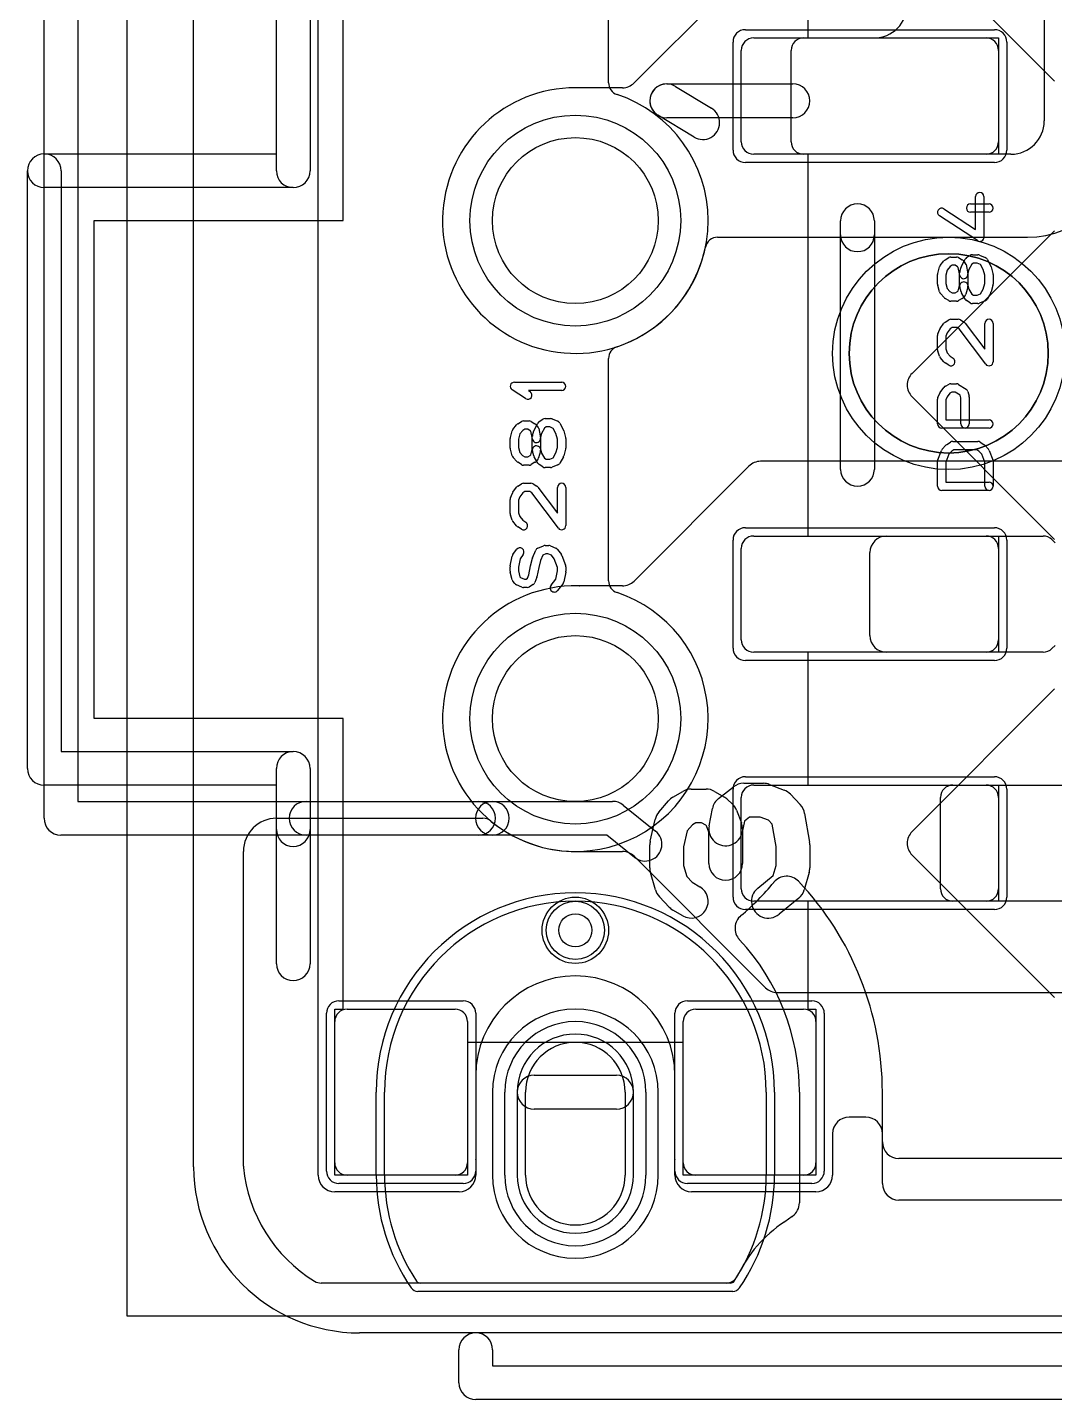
# Model space of a CAD drawing. Extents: x -1 to 20.9, y -0.5 to 20.
# Drawn here: x -1 to 5.19, y -0.4 to 7.86 of the extents above; entities that cross this region are included whole.
import ezdxf

# ---------------------------------------------------------------- set-up
doc = ezdxf.new("R2010")
doc.units = 0
for name, color, linetype in [('Hole', 1, 'CONTINUOUS'), ('L1', 3, 'CONTINUOUS'), ('L4', 3, 'CONTINUOUS'), ('MetalMask-A', 176, 'CONTINUOUS'), ('MetalMask-B', 176, 'CONTINUOUS'), ('Outline', 7, 'CONTINUOUS'), ('PartsArea-A', 111, 'CONTINUOUS'), ('PartsArea-B', 111, 'CONTINUOUS'), ('PartsSilk-A', 221, 'CONTINUOUS'), ('PartsSilk-B', 221, 'CONTINUOUS'), ('Resist-A', 2, 'CONTINUOUS'), ('Resist-B', 2, 'CONTINUOUS'), ('Silk-A', 140, 'CONTINUOUS'), ('Silk-B', 140, 'CONTINUOUS')]:
    doc.layers.add(name, color=color, linetype=linetype)

msp = doc.modelspace()

# ---------------------------------------------------------------- linework, layer by layer
at = {"layer": 'Hole'}
for p, q in [((2, 0.95), (2, 1.45)), ((2.6, 1.45), (2.6, 0.95))]:
    msp.add_line(p, q, dxfattribs=at)
for centre, radius in [((2.3, 6.7), 0.5), ((2.3, 3.7), 0.5), ((2.3, 2.425), 0.1)]:
    msp.add_circle(centre, radius, dxfattribs=at)
for centre, start, end in [((2.3, 1.45), 0, 180), ((2.3, 0.95), 180, 0)]:
    msp.add_arc(centre, 0.3, start, end, dxfattribs=at)
at = {"layer": 'L1'}
for p, q in [((0.75, 0.95), (0.75, 9.45)), ((5.125, 9.38358), (5.125, 7.3)), ((3.44571, 8.32071), (2.65433, 7.52933)), ((3.375, 7.8), (4.775, 7.8)), ((3.67497, 7.8), (4.1, 7.8)), ((3.3, 7.175), (3.3, 7.725)), ((3.6, 7.17497), (3.6, 7.72503)), ((4.85, 7.725), (4.85, 7.175)), ((2.58362, 7.50004), (2.29999, 7.50004)), ((4.775, 7.1), (3.375, 7.1)), ((4.925, 7.1), (3.67497, 7.1)), ((3.15734, 6.6), (5.025, 6.6)), ((3.34571, 5.22071), (2.65392, 4.52892)), ((7.26895, 5.25), (3.41642, 5.25)), ((3.375, 4.8), (4.775, 4.8)), ((4.175, 4.8), (5.11895, 4.8)), ((3.3, 4.175), (3.3, 4.725)), ((4.85, 4.725), (4.85, 4.175)), ((5.17196, 4.77804), (5.19142, 4.75858)), ((4.075, 4.2), (4.075, 4.7)), ((2.58321, 4.49963), (2.32678, 4.49963)), ((5.19142, 4.14142), (5.17196, 4.12196)), ((4.775, 4.1), (3.375, 4.1)), ((5.11895, 4.1), (4.175, 4.1)), ((3.3, 2.675), (3.3, 3.225)), ((3.375, 3.3), (4.775, 3.3)), ((4.5, 2.675), (4.5, 3.225)), ((4.575, 3.3), (5.7, 3.3)), ((4.85, 3.225), (4.85, 2.675)), ((2.3, 2.89996), (2.58362, 2.89996)), ((2.65433, 2.87067), (3.44571, 2.07929)), ((4.775, 2.6), (3.375, 2.6)), ((5.7, 2.6), (4.575, 2.6)), ((3.51642, 2.05), (5.775, 2.05)), ((0.925, 1.95), (1.575, 1.95)), ((3.025, 1.95), (3.675, 1.95)), ((0.85, 1.025), (0.85, 1.875)), ((1.65, 1.875), (1.65, 1.025)), ((2.95, 1.025), (2.95, 1.875)), ((3.75, 1.875), (3.75, 1.025)), ((1.69996, 1.55), (1.69996, 1.05)), ((2.90004, 1.05), (2.90004, 1.55)), ((4.05, 1.3), (3.95, 1.3)), ((3.85, 1.2), (3.85, 0.95)), ((4.15, 0.9), (4.15, 1.2)), ((1.7, 1.04307), (1.7, 0.95)), ((2.9, 0.95), (2.9, 1.04307)), ((1.575, 0.95), (0.925, 0.95)), ((3.675, 0.95), (3.025, 0.95)), ((1.6, 0.85), (0.85, 0.85)), ((3.75, 0.85), (3, 0.85)), ((16.75, 0.8), (4.25, 0.8))]:
    msp.add_line(p, q, dxfattribs=at)
for centre, radius in [((4.55, 5.9), 0.6), ((2.3, 2.425), 0.2)]:
    msp.add_circle(centre, radius, dxfattribs=at)
for centre, radius, start, end in [((4.1, 8), 0.2, -90, 0), ((3.375, 7.725), 0.075, 90, 180), ((3.67497, 7.72503), 0.07497, 90, 180), ((4.775, 7.725), 0.075, 0, 90), ((2.58362, 7.60004), 0.1, -90, -45), ((2.29999, 6.69999), 0.80005, 90, -11.534091), ((4.925, 7.3), 0.2, -90, 0), ((3.375, 7.175), 0.075, 180, -90), ((3.67497, 7.17497), 0.07497, 180, -90), ((4.775, 7.175), 0.075, -90, 0), ((5.025, 7.15), 0.55, -90, 0), ((3.15734, 6.52503), 0.07497, 90, 168.466755), ((3.41642, 5.15), 0.1, 90, 135), ((3.375, 4.725), 0.075, 90, 180), ((4.175, 4.7), 0.1, 90, 180), ((4.775, 4.725), 0.075, 0, 90), ((5.11895, 4.72503), 0.07497, 45, 90), ((2.29997, 3.7), 0.80004, 91.84514, -89.997852), ((2.27277, 4.57459), 0.07497, -88.899469, -88.218922), ((2.29992, 3.70001), 0.80004, 88.240825, 91.777809), ((2.32678, 4.5746), 0.07497, -91.75816, -90), ((2.58321, 4.59963), 0.1, -90, -45), ((3.375, 4.175), 0.075, 180, -90), ((4.175, 4.2), 0.1, 180, -90), ((4.775, 4.175), 0.075, -90, 0), ((5.11895, 4.17497), 0.07497, -90, -45), ((3.375, 3.225), 0.075, 90, 180), ((4.575, 3.225), 0.075, 90, 180), ((4.775, 3.225), 0.075, 0, 90), ((2.58362, 2.79996), 0.1, 45, 90), ((3.375, 2.675), 0.075, 180, -90), ((4.575, 2.675), 0.075, 180, -90), ((4.775, 2.675), 0.075, -90, 0), ((2.3, 1.55), 0.60004, 0, 180), ((3.51642, 2.15), 0.1, -135, -90), ((0.925, 1.875), 0.075, 90, 180), ((1.575, 1.875), 0.075, 0, 90), ((3.025, 1.875), 0.075, 90, 180), ((3.675, 1.875), 0.075, 0, 90), ((3.95, 1.2), 0.1, 90, 180), ((4.05, 1.2), 0.1, 0, 90), ((0.925, 1.025), 0.075, 180, -90), ((1.575, 1.025), 0.075, -90, 0), ((2.3, 1.05082), 0.60004, -179.921701, -179.342082), ((1.62503, 1.04307), 0.07497, 0, 0.657226), ((2.29999, 1.05082), 0.60005, -0.657907, -0.078298), ((2.97497, 1.04307), 0.07497, 179.342774, 180), ((3.025, 1.025), 0.075, 180, -90), ((3.675, 1.025), 0.075, -90, 0), ((0.85, 0.95), 0.1, 180, -90), ((1.6, 0.95), 0.1, -90, 0), ((3, 0.95), 0.1, 180, -90), ((3.75, 0.95), 0.1, -90, 0), ((4.25, 0.9), 0.1, 180, -90)]:
    msp.add_arc(centre, radius, start, end, dxfattribs=at)
at = {"layer": 'L4'}
for p, q in [((2.5, 7.53068), (2.5, 9.90206)), ((4.32904, 8.39849), (5.18762, 7.53991)), ((5.18763, 6.6385), (4.32904, 5.77991)), ((2.5, 4.53068), (2.5, 5.86932)), ((4.32904, 5.63849), (5.18762, 4.77991)), ((5.18763, 3.8785), (4.32904, 3.01991)), ((0.5, 3.1), (1.74317, 3.1)), ((0.3, 1.00348), (0.3, 2.9)), ((4.32904, 2.87849), (5.18762, 2.01991)), ((1.15, 0.95), (1.15, 1.45)), ((1.8, 1.45), (1.8, 0.95)), ((1.95, 1.45), (1.95, 0.95)), ((2.65, 0.95), (2.65, 1.45)), ((2.8, 0.95), (2.8, 1.45)), ((3.45, 1.45), (3.45, 0.95)), ((3.64999, 1.45), (3.64999, 0.78353)), ((4.14999, 1.15), (4.14999, 1.45)), ((15.75, 1.05), (4.24999, 1.05)), ((3.6068, 0.70124), (3.56159, 0.66925)), ((3.20943, 0.3), (0.7678, 0.3)), ((3.23541, 0.3), (1.36459, 0.3))]:
    msp.add_line(p, q, dxfattribs=at)
msp.add_circle((2.3, 2.425), 0.2, dxfattribs=at)
for centre, radius, start, end in [((2.57497, 7.53068), 0.07497, 180, -108.316524), ((2.3, 6.7), 0.80004, -71.684628, 71.684628), ((2.57497, 5.86932), 0.07497, 108.316524, 180), ((4.39974, 5.7092), 0.09999, 134.995948, -134.995948), ((2.57497, 4.53068), 0.07497, 180, -108.316524), ((2.3, 3.7), 0.80004, -129.521499, 71.684628), ((0.5, 2.9), 0.2, 90, 180), ((1.74317, 3.02503), 0.07497, 50.477221, 90), ((4.39974, 2.9492), 0.09999, 134.995948, -134.995948), ((3.57326, 2.65054), 0.10001, 44.165458, 139.936226), ((2.29998, 3.7), 1.55001, -49.935493, -39.514405), ((3.43796, 2.76152), 0.07497, -39.560949, -39.175413), ((3.43823, 2.76184), 0.07497, -39.495365, -39.403402), ((3.43934, 2.76316), 0.07497, -40.72149, -40.059987), ((2.29999, 1.45001), 1.85, -0.00031, 43.361684), ((2.3, 1.45), 1.15, 0, 180), ((3.36201, 2.43722), 0.1, 130.067462, -137.297735), ((3.23446, 2.31746), 0.07497, 42.864903, 43.854237), ((2.29999, 1.45001), 1.35, -0.000424, 42.869662), ((2.3, 1.45), 0.5, 0, 180), ((2.3, 1.45), 0.35, 0, 180), ((4.24999, 1.15), 0.1, 180, -90), ((0.37497, 1.00348), 0.07497, 180, -174.427802), ((1.20347, 1.08427), 0.9074, -174.43027, -121.561089), ((2.3, 0.95), 1.15, 180, -146.250928), ((2.3, 0.95), 0.5, 180, 0), ((2.3, 0.95), 0.35, 180, 0), ((2.3, 0.95), 1.15, -33.749071, 0), ((3.54998, 0.78354), 0.10001, -53.882911, -0.022916), ((3.57502, 0.78353), 0.07497, -0.022927, 0), ((4.00003, -0.00006), 0.80006, 123.449138, 154.620033), ((3.51772, 0.73004), 0.07497, -56.551587, -54.183344), ((3.56445, 0.7631), 0.07497, -55.604052, -53.608524), ((3.20945, 0.37497), 0.07497, -90.015285, -25.361808), ((0.76777, 0.37497), 0.07497, -121.56144, -89.977072), ((1.36459, 0.325), 0.025, -146.252732, -90), ((3.23541, 0.325), 0.025, -90, -33.747268)]:
    msp.add_arc(centre, radius, start, end, dxfattribs=at)
at = {"layer": 'MetalMask-A'}
for p, q in [((3.375, 7.8), (4.775, 7.8)), ((3.3, 7.175), (3.3, 7.725)), ((4.85, 7.725), (4.85, 7.175)), ((4.775, 7.1), (3.375, 7.1)), ((3.375, 4.8), (4.775, 4.8)), ((3.3, 4.175), (3.3, 4.725)), ((4.85, 4.725), (4.85, 4.175)), ((4.775, 4.1), (3.375, 4.1)), ((3.3, 2.675), (3.3, 3.225)), ((3.375, 3.3), (4.775, 3.3)), ((4.85, 3.225), (4.85, 2.675)), ((4.775, 2.6), (3.375, 2.6)), ((0.925, 1.95), (1.575, 1.95)), ((3.025, 1.95), (3.675, 1.95)), ((0.85, 1.025), (0.85, 1.875)), ((1.65, 1.875), (1.65, 1.025)), ((2.95, 1.025), (2.95, 1.875)), ((3.75, 1.875), (3.75, 1.025)), ((1.575, 0.95), (0.925, 0.95)), ((3.675, 0.95), (3.025, 0.95))]:
    msp.add_line(p, q, dxfattribs=at)
for centre, start, end in [((3.375, 7.725), 90, 180), ((4.775, 7.725), 0, 90), ((3.375, 7.175), 180, -90), ((4.775, 7.175), -90, 0), ((3.375, 4.725), 90, 180), ((4.775, 4.725), 0, 90), ((3.375, 4.175), 180, -90), ((4.775, 4.175), -90, 0), ((3.375, 3.225), 90, 180), ((4.775, 3.225), 0, 90), ((3.375, 2.675), 180, -90), ((4.775, 2.675), -90, 0), ((0.925, 1.875), 90, 180), ((1.575, 1.875), 0, 90), ((3.025, 1.875), 90, 180), ((3.675, 1.875), 0, 90), ((0.925, 1.025), 180, -90), ((1.575, 1.025), -90, 0), ((3.025, 1.025), 180, -90), ((3.675, 1.025), -90, 0)]:
    msp.add_arc(centre, 0.075, start, end, dxfattribs=at)
at = {"layer": 'MetalMask-B'}
for p, q in [((1.15, 0.95), (1.15, 1.45)), ((1.95, 1.45), (1.95, 0.95)), ((2.65, 0.95), (2.65, 1.45)), ((3.45, 1.45), (3.45, 0.95)), ((3.23541, 0.3), (1.36459, 0.3))]:
    msp.add_line(p, q, dxfattribs=at)
for centre, radius, start, end in [((2.3, 1.45), 1.15, 0, 180), ((2.3, 1.45), 0.35, 0, 180), ((2.3, 0.95), 1.15, 180, -146.250928), ((2.3, 0.95), 0.35, 180, 0), ((2.3, 0.95), 1.15, -33.749071, 0), ((1.36459, 0.325), 0.025, -146.252732, -90), ((3.23541, 0.325), 0.025, -90, -33.747268)]:
    msp.add_arc(centre, radius, start, end, dxfattribs=at)
at = {"layer": 'Outline'}
for p, q in [((0, 1), (0, 15)), ((7, 0), (1, 0))]:
    msp.add_line(p, q, dxfattribs=at)
msp.add_arc((1, 1), 1, 180, -90, dxfattribs=at)
at = {"layer": 'PartsArea-A'}
for p, q in [((0.9, 6.7), (0.9, 8.45)), ((3.7, 8.45), (3.7, 7.8)), ((3.7, 7.8), (4.85, 7.8)), ((4.85, 7.8), (4.85, 7.1)), ((4.85, 7.1), (3.7, 7.1)), ((3.7, 7.1), (3.7, 4.8)), ((-0.6, 6.7), (0.9, 6.7)), ((-0.6, 3.7), (-0.6, 6.7)), ((3.7, 4.8), (4.85, 4.8)), ((4.85, 4.8), (4.85, 4.1)), ((4.85, 4.1), (3.7, 4.1)), ((3.7, 4.1), (3.7, 3.3)), ((0.9, 3.7), (-0.6, 3.7)), ((0.9, 1.95), (0.9, 3.7)), ((3.7, 3.3), (4.85, 3.3)), ((4.85, 3.3), (4.85, 2.6)), ((4.85, 2.6), (3.7, 2.6)), ((3.7, 2.6), (3.7, 1.95)), ((0.85, 0.95), (0.85, 1.95)), ((0.85, 1.95), (0.9, 1.95)), ((3.7, 1.95), (3.75, 1.95)), ((3.75, 1.95), (3.75, 0.95)), ((2.95, 1.75), (1.65, 1.75)), ((1.65, 1.75), (1.65, 0.95)), ((2.95, 0.95), (2.95, 1.75)), ((1.65, 0.95), (0.85, 0.95)), ((3.75, 0.95), (2.95, 0.95))]:
    msp.add_line(p, q, dxfattribs=at)
for start, end in [(90, -90), (-90, 90)]:
    msp.add_arc((4.55, 5.9), 0.6, start, end, dxfattribs=at)
at = {"layer": 'PartsArea-B'}
for p, q in [((-0.4, 0.1), (-0.4, 19.4)), ((20.4, 0.1), (-0.4, 0.1))]:
    msp.add_line(p, q, dxfattribs=at)
at = {"layer": 'PartsSilk-A'}
for p, q in [((0.4984, 7.1016), (0.4984, 8.1764)), ((0.7016, 8.1764), (0.7016, 7)), ((2.85035, 7.52293), (3.61108, 7.52293)), ((2.90292, 7.50827), (3.12027, 7.37686)), ((3.01513, 7.20298), (2.79778, 7.33439)), ((3.61108, 7.31973), (2.85035, 7.31973)), ((-0.9, 7.1016), (0.4984, 7.1016)), ((-1.0016, 3.4), (-1.0016, 7)), ((-0.7984, 7), (-0.7984, 3.5016)), ((0.6, 6.8984), (-0.9, 6.8984)), ((4.68148, 6.8), (4.79259, 6.8)), ((4.71204, 6.64619), (4.71204, 6.84444)), ((4.76204, 6.84444), (4.76204, 6.6)), ((3.8984, 5.2016), (3.8984, 6.6984)), ((4.1016, 6.6984), (4.1016, 5.2016)), ((4.72337, 6.57907), (4.49374, 6.72907)), ((4.52108, 6.77093), (4.71204, 6.64619)), ((4.79259, 6.75), (4.68148, 6.75)), ((4.499, 6.42951), (4.52122, 6.45729)), ((4.52749, 6.46287), (4.54971, 6.47676)), ((4.56296, 6.48056), (4.5963, 6.48056)), ((4.60955, 6.47676), (4.63177, 6.46287)), ((4.62609, 6.42565), (4.64831, 6.46732)), ((4.6362, 6.45935), (4.64731, 6.44824)), ((4.65713, 6.47676), (4.67935, 6.49064)), ((4.69259, 6.49444), (4.72593, 6.49444)), ((4.73554, 6.49252), (4.76887, 6.47864)), ((4.78132, 6.46732), (4.80354, 6.42565)), ((4.48241, 6.31667), (4.48241, 6.375)), ((4.48337, 6.38187), (4.49448, 6.42076)), ((4.54118, 6.4022), (4.53241, 6.3715)), ((4.53241, 6.3715), (4.53241, 6.32017)), ((4.5576, 6.42273), (4.54118, 6.4022)), ((4.57013, 6.43056), (4.5576, 6.42273)), ((4.58913, 6.43056), (4.57013, 6.43056)), ((4.60285, 6.42198), (4.58913, 6.43056)), ((4.6066, 6.41824), (4.60285, 6.42198)), ((4.61623, 6.3701), (4.6066, 6.41824)), ((4.61574, 6.30884), (4.61574, 6.38611)), ((4.61658, 6.39255), (4.62399, 6.42033)), ((4.65414, 6.43546), (4.66525, 6.3799)), ((4.67156, 6.40467), (4.66574, 6.38283)), ((4.66574, 6.38283), (4.66574, 6.30556)), ((4.68928, 6.4379), (4.67156, 6.40467)), ((4.69976, 6.44444), (4.68928, 6.4379)), ((4.72093, 6.44444), (4.69976, 6.44444)), ((4.7414, 6.43592), (4.72093, 6.44444)), ((4.75817, 6.40447), (4.7414, 6.43592)), ((4.76759, 6.3715), (4.75817, 6.40447)), ((4.76759, 6.32017), (4.76759, 6.3715)), ((4.80552, 6.42076), (4.81663, 6.38187)), ((4.81759, 6.375), (4.81759, 6.31667)), ((4.49448, 6.27091), (4.48337, 6.3098)), ((4.53241, 6.32017), (4.54099, 6.29013)), ((4.54099, 6.29013), (4.55704, 6.27207)), ((4.6072, 6.27682), (4.61574, 6.30884)), ((4.62399, 6.27134), (4.61658, 6.29912)), ((4.6649, 6.29912), (4.65379, 6.25745)), ((4.6649, 6.312), (4.67147, 6.28736)), ((4.67147, 6.28736), (4.68896, 6.25675)), ((4.74178, 6.25869), (4.75827, 6.28756)), ((4.75827, 6.28756), (4.76759, 6.32017)), ((4.81663, 6.3098), (4.80552, 6.27091)), ((4.52205, 6.23617), (4.49983, 6.26117)), ((4.54971, 6.21769), (4.52749, 6.23158)), ((4.55704, 6.27207), (4.57013, 6.26389)), ((4.5963, 6.21389), (4.56296, 6.21389)), ((4.57013, 6.26389), (4.58913, 6.26389)), ((4.58913, 6.26389), (4.60285, 6.27247)), ((4.60285, 6.27247), (4.6072, 6.27682)), ((4.63177, 6.23158), (4.60955, 6.21769)), ((4.64866, 6.22649), (4.62644, 6.26538)), ((4.64731, 6.24621), (4.6362, 6.2351)), ((4.67934, 6.2038), (4.65712, 6.21769)), ((4.68896, 6.25675), (4.69976, 6.25)), ((4.72593, 6.2), (4.69259, 6.2)), ((4.69976, 6.25), (4.72093, 6.25)), ((4.72093, 6.25), (4.74178, 6.25869)), ((4.76888, 6.21581), (4.73555, 6.20192)), ((4.80319, 6.26538), (4.78097, 6.22649)), ((4.4842, 6.01761), (4.49531, 6.04539)), ((4.4983, 6.05081), (4.52052, 6.08137)), ((4.52749, 6.08787), (4.54971, 6.10176)), ((4.55811, 6.04804), (4.54057, 6.02393)), ((4.57013, 6.05556), (4.55811, 6.04804)), ((4.56296, 6.10556), (4.60741, 6.10556)), ((4.60024, 6.05556), (4.57013, 6.05556)), ((4.61244, 6.04793), (4.60024, 6.05556)), ((4.77261, 5.83497), (4.61244, 6.04793)), ((4.62066, 6.10176), (4.64288, 6.08787)), ((4.64961, 6.0817), (4.76759, 5.92483)), ((4.76759, 5.92483), (4.76759, 6.08056)), ((4.81759, 6.08056), (4.81759, 5.85)), ((4.48241, 5.92222), (4.48241, 6.00833)), ((4.54057, 6.02393), (4.53241, 6.00352)), ((4.53241, 6.00352), (4.53241, 5.92662)), ((4.49503, 5.88313), (4.48392, 5.91368)), ((4.52122, 5.84827), (4.499, 5.87605)), ((4.53241, 5.92662), (4.54061, 5.90408)), ((4.54061, 5.90408), (4.5576, 5.88283)), ((4.5576, 5.88283), (4.57621, 5.8712)), ((4.54971, 5.8288), (4.52749, 5.84269)), ((1.93241, 5.72639), (2.21759, 5.72639)), ((4.52956, 5.70292), (4.55178, 5.71403)), ((4.56296, 5.71667), (4.5963, 5.71667)), ((4.60955, 5.71287), (4.65399, 5.68509)), ((2.0003, 5.62763), (1.91882, 5.68041)), ((2.21759, 5.67639), (2.01699, 5.67639)), ((2.01699, 5.67639), (2.02748, 5.66959)), ((4.48241, 5.475), (4.48241, 5.625)), ((4.48456, 5.63515), (4.49567, 5.66015)), ((4.4983, 5.6647), (4.52052, 5.69526)), ((4.54029, 5.63743), (4.53241, 5.6197)), ((4.55737, 5.66093), (4.54029, 5.63743)), ((4.56886, 5.66667), (4.55737, 5.66093)), ((4.58913, 5.66667), (4.56886, 5.66667)), ((4.61913, 5.64792), (4.58913, 5.66667)), ((4.62315, 5.63283), (4.61913, 5.64792)), ((4.62315, 5.475), (4.62315, 5.63283)), ((4.6649, 5.67033), (4.67231, 5.64255)), ((4.67315, 5.63611), (4.67315, 5.475)), ((4.53241, 5.6197), (4.53241, 5.5)), ((1.924, 5.44201), (1.94622, 5.46979)), ((1.95249, 5.47537), (1.97471, 5.48926)), ((1.98796, 5.49306), (2.0213, 5.49306)), ((2.03455, 5.48926), (2.05677, 5.47537)), ((2.05109, 5.43815), (2.07331, 5.47982)), ((2.0612, 5.47185), (2.07231, 5.46074)), ((2.08213, 5.48926), (2.10435, 5.50314)), ((2.12476, 5.45694), (2.11428, 5.4504)), ((2.11759, 5.50694), (2.15093, 5.50694)), ((2.14593, 5.45694), (2.12476, 5.45694)), ((2.1664, 5.44842), (2.14593, 5.45694)), ((2.16054, 5.50502), (2.19387, 5.49114)), ((2.20632, 5.47982), (2.22854, 5.43815)), ((4.53241, 5.5), (4.79259, 5.5)), ((1.90741, 5.32917), (1.90741, 5.3875)), ((1.90837, 5.39437), (1.91948, 5.43326)), ((1.96618, 5.4147), (1.95741, 5.384)), ((1.95741, 5.384), (1.95741, 5.33267)), ((1.9826, 5.43523), (1.96618, 5.4147)), ((1.99513, 5.44306), (1.9826, 5.43523)), ((2.01413, 5.44306), (1.99513, 5.44306)), ((2.02785, 5.43448), (2.01413, 5.44306)), ((2.0316, 5.43074), (2.02785, 5.43448)), ((2.04123, 5.3826), (2.0316, 5.43074)), ((2.04074, 5.32134), (2.04074, 5.39861)), ((2.04158, 5.40505), (2.04899, 5.43283)), ((2.07914, 5.44796), (2.09025, 5.3924)), ((2.09656, 5.41717), (2.09074, 5.39533)), ((2.09074, 5.39533), (2.09074, 5.31806)), ((2.11428, 5.4504), (2.09656, 5.41717)), ((2.18317, 5.41697), (2.1664, 5.44842)), ((2.19259, 5.384), (2.18317, 5.41697)), ((2.19259, 5.33267), (2.19259, 5.384)), ((2.23052, 5.43326), (2.24163, 5.39437)), ((2.24259, 5.3875), (2.24259, 5.32917)), ((4.79259, 5.45), (4.50741, 5.45)), ((1.91948, 5.28341), (1.90837, 5.3223)), ((1.95741, 5.33267), (1.96599, 5.30263)), ((1.96599, 5.30263), (1.98204, 5.28457)), ((2.0322, 5.28932), (2.04074, 5.32134)), ((2.04899, 5.28384), (2.04158, 5.31162)), ((2.0899, 5.31162), (2.07879, 5.26995)), ((2.0899, 5.3245), (2.09647, 5.29986)), ((2.09647, 5.29986), (2.11396, 5.26925)), ((2.16678, 5.27119), (2.18327, 5.30006)), ((2.18327, 5.30006), (2.19259, 5.33267)), ((2.24163, 5.3223), (2.23052, 5.28341)), ((4.4842, 5.25928), (4.50642, 5.31484)), ((4.51094, 5.32217), (4.53316, 5.34717)), ((4.55122, 5.29222), (4.53241, 5.24519)), ((4.53861, 5.35176), (4.56083, 5.36564)), ((4.56815, 5.31126), (4.55122, 5.29222)), ((4.58124, 5.31944), (4.56815, 5.31126)), ((4.57407, 5.36944), (4.72593, 5.36944)), ((4.71876, 5.31944), (4.58124, 5.31944)), ((4.73185, 5.31126), (4.71876, 5.31944)), ((4.74878, 5.29222), (4.73185, 5.31126)), ((4.73917, 5.36564), (4.76139, 5.35176)), ((4.76759, 5.24519), (4.74878, 5.29222)), ((4.76684, 5.34717), (4.78906, 5.32217)), ((4.79358, 5.31484), (4.8158, 5.25928)), ((1.94705, 5.24867), (1.92483, 5.27367)), ((1.97471, 5.23019), (1.95249, 5.24408)), ((1.98204, 5.28457), (1.99513, 5.27639)), ((2.0213, 5.22639), (1.98796, 5.22639)), ((1.99513, 5.27639), (2.01413, 5.27639)), ((2.01413, 5.27639), (2.02785, 5.28497)), ((2.02785, 5.28497), (2.0322, 5.28932)), ((2.05677, 5.24408), (2.03455, 5.23019)), ((2.07366, 5.23899), (2.05144, 5.27788)), ((2.07231, 5.25871), (2.0612, 5.2476)), ((2.10434, 5.2163), (2.08212, 5.23019)), ((2.11396, 5.26925), (2.12476, 5.2625)), ((2.15093, 5.2125), (2.11759, 5.2125)), ((2.12476, 5.2625), (2.14593, 5.2625)), ((2.14593, 5.2625), (2.16678, 5.27119)), ((2.19388, 5.22831), (2.16055, 5.21442)), ((2.22819, 5.27788), (2.20597, 5.23899)), ((4.48241, 5.1), (4.48241, 5.25)), ((4.53241, 5.24519), (4.53241, 5.125)), ((4.76759, 5.1), (4.76759, 5.24519)), ((4.81759, 5.25), (4.81759, 5.1)), ((4.53241, 5.125), (4.79259, 5.125)), ((1.9092, 5.03011), (1.92031, 5.05789)), ((1.9233, 5.06331), (1.94552, 5.09387)), ((1.95249, 5.10037), (1.97471, 5.11426)), ((1.98311, 5.06054), (1.96557, 5.03643)), ((1.99513, 5.06806), (1.98311, 5.06054)), ((1.98796, 5.11806), (2.03241, 5.11806)), ((2.02524, 5.06806), (1.99513, 5.06806)), ((2.03744, 5.06043), (2.02524, 5.06806)), ((2.19761, 4.84747), (2.03744, 5.06043)), ((2.04566, 5.11426), (2.06788, 5.10037)), ((2.07461, 5.0942), (2.19259, 4.93733)), ((2.19259, 4.93733), (2.19259, 5.09306)), ((2.24259, 5.09306), (2.24259, 4.8625)), ((4.79259, 5.075), (4.50741, 5.075)), ((1.90741, 4.93472), (1.90741, 5.02083)), ((1.96557, 5.03643), (1.95741, 5.01602)), ((1.95741, 5.01602), (1.95741, 4.93912)), ((1.92003, 4.89563), (1.90892, 4.92618)), ((1.94622, 4.86077), (1.924, 4.88855)), ((1.95741, 4.93912), (1.96561, 4.91658)), ((1.96561, 4.91658), (1.9826, 4.89533)), ((1.9826, 4.89533), (2.00121, 4.8837)), ((1.97471, 4.8413), (1.95249, 4.85519)), ((1.9233, 4.68831), (1.94552, 4.71887)), ((2.04266, 4.66934), (2.06118, 4.71379)), ((2.07464, 4.72725), (2.10797, 4.74114)), ((2.11759, 4.74306), (2.13981, 4.74306)), ((2.14942, 4.74114), (2.18276, 4.72725)), ((2.19337, 4.71887), (2.21559, 4.68831)), ((1.90785, 4.61996), (1.91896, 4.67829)), ((1.96703, 4.66343), (1.95741, 4.61292)), ((1.98596, 4.68947), (1.96703, 4.66343)), ((2.03038, 4.62134), (2.04149, 4.66578)), ((2.08954, 4.65184), (2.07903, 4.60979)), ((2.10338, 4.68505), (2.08954, 4.65184)), ((2.12259, 4.69306), (2.10338, 4.68505)), ((2.13481, 4.69306), (2.12259, 4.69306)), ((2.15706, 4.68379), (2.13481, 4.69306)), ((2.17319, 4.6616), (2.15706, 4.68379)), ((2.19259, 4.61068), (2.17319, 4.6616)), ((2.21873, 4.68251), (2.24095, 4.62418)), ((1.90741, 4.5875), (1.90741, 4.61528)), ((1.91927, 4.537), (1.90816, 4.58144)), ((1.95741, 4.61292), (1.95741, 4.59058)), ((1.95741, 4.59058), (1.96645, 4.55442)), ((1.96645, 4.55442), (1.97016, 4.54978)), ((1.97016, 4.54978), (1.99296, 4.54028)), ((2.00302, 4.54028), (2.01186, 4.54581)), ((2.01186, 4.54581), (2.01938, 4.56648)), ((2.01938, 4.56648), (2.03012, 4.62018)), ((2.06701, 4.55118), (2.0559, 4.52063)), ((2.07903, 4.60979), (2.06803, 4.55482)), ((2.18308, 4.53994), (2.19259, 4.58986)), ((2.19259, 4.58986), (2.19259, 4.61068)), ((2.24215, 4.58282), (2.23104, 4.52449)), ((2.24259, 4.61528), (2.24259, 4.5875)), ((1.93511, 4.51355), (1.924, 4.52744)), ((1.97834, 4.4922), (1.94501, 4.50609)), ((2.01019, 4.49028), (1.98796, 4.49028)), ((1.99296, 4.54028), (2.00302, 4.54028)), ((2.04566, 4.50797), (2.02344, 4.49408)), ((2.15363, 4.50312), (2.18308, 4.53994)), ((2.226, 4.51355), (2.19267, 4.47188)), ((-0.7984, 3.5016), (0.6, 3.5016)), ((0.7016, 3.4), (0.7016, 2.2236)), ((3.31469, 3.31027), (3.43325, 3.31027)), ((0.4984, 3.2984), (-0.9, 3.2984)), ((0.4984, 2.2236), (0.4984, 3.2984)), ((2.88808, 3.22726), (2.94736, 3.26184)), ((2.99855, 3.27568), (3.08746, 3.27568)), ((3.13865, 3.26184), (3.19793, 3.22726)), ((3.16339, 3.21969), (3.2523, 3.28886)), ((3.47008, 3.30336), (3.559, 3.26877)), ((3.59575, 3.24414), (3.65502, 3.18189)), ((2.80284, 3.13644), (2.86212, 3.20561)), ((3.10621, 3.05476), (3.12597, 3.15851)), ((3.21607, 3.21377), (3.24571, 3.1861)), ((3.27105, 3.14871), (3.30069, 3.07263)), ((2.75124, 2.96127), (2.78088, 3.09268)), ((3.00526, 3.06037), (2.97355, 3.02337)), ((3.02602, 3.07248), (3.00526, 3.06037)), ((3.05999, 3.07248), (3.02602, 3.07248)), ((3.08572, 3.05747), (3.05999, 3.07248)), ((3.31842, 3.08284), (3.30583, 3.01674)), ((3.34956, 3.10707), (3.31842, 3.08284)), ((3.41418, 3.10707), (3.34956, 3.10707)), ((3.46422, 3.08761), (3.41418, 3.10707)), ((3.48653, 3.06417), (3.46422, 3.08761)), ((3.50948, 2.93027), (3.48653, 3.06417)), ((3.68158, 3.129), (3.71122, 2.95609)), ((2.97355, 3.02337), (2.95195, 2.9276)), ((3.09012, 3.05337), (3.08572, 3.05747)), ((3.10442, 3.01666), (3.09012, 3.05337)), ((3.10442, 2.82825), (3.10442, 3.01666)), ((3.30762, 3.03575), (3.30762, 2.82825)), ((2.74875, 2.80058), (2.74875, 2.93892)), ((2.95195, 2.9276), (2.95195, 2.81481)), ((3.50948, 2.81481), (3.50948, 2.93027)), ((3.71268, 2.93892), (3.71268, 2.80058)), ((2.95195, 2.81481), (2.97081, 2.74879)), ((3.4925, 2.75537), (3.50948, 2.81481)), ((2.7823, 2.66892), (2.75266, 2.77267)), ((2.97081, 2.74879), (3.00291, 2.71508)), ((3.39862, 2.67869), (3.4925, 2.75537)), ((3.70877, 2.77267), (3.67913, 2.66892)), ((3.00291, 2.71508), (3.04974, 2.68776)), ((2.86569, 2.56451), (2.80641, 2.62676)), ((3.64571, 2.61814), (3.52716, 2.52131)), ((2.94736, 2.51224), (2.88808, 2.54682)), ((2.0516, 1.5516), (2.5484, 1.5516)), ((2.5484, 1.3484), (2.0516, 1.3484))]:
    msp.add_line(p, q, dxfattribs=at)
for centre, radius, start, end in [((2.85035, 7.42133), 0.1016, 58.83991, -121.157195), ((2.85035, 7.42133), 0.1016, 90, -90), ((3.61108, 7.42133), 0.1016, -90, 90), ((3.0677, 7.28992), 0.1016, -121.16009, 58.842805), ((-0.9, 7), 0.1016, 90, -90), ((-0.9, 7), 0.1016, 0, 180), ((0.6, 7), 0.1016, -90, 0), ((4.73704, 6.84444), 0.025, 0, 180), ((4, 6.6984), 0.1016, 0, 180), ((4.68148, 6.775), 0.025, 90, -90), ((4.79259, 6.775), 0.025, -90, 90), ((4.50741, 6.75), 0.025, 56.850263, -123.153564), ((4.73704, 6.6), 0.025, -123.149737, 0), ((4.54074, 6.44167), 0.025, 122.005383, 141.333033), ((4.56296, 6.45556), 0.025, 90, 122.005383), ((4.5963, 6.45556), 0.025, 57.994617, 90), ((4.61852, 6.44167), 0.025, 45, 57.994617), ((4.62963, 6.43056), 0.025, 11.305437, 45), ((4.67037, 6.45556), 0.025, 121.985944, 151.931795), ((4.69259, 6.46944), 0.025, 90, 121.991474), ((4.72593, 6.46944), 0.025, 67.394238, 90), ((4.75926, 6.45556), 0.025, 28.061701, 67.391122), ((4.50741, 6.375), 0.025, 164.051456, 180), ((4.51852, 6.41389), 0.025, 141.333033, 164.051456), ((4.64074, 6.38611), 0.025, 165.074487, 180), ((4.64074, 6.375), 0.025, -168.694563, 11.307949), ((4.64815, 6.41389), 0.025, 151.938299, 165.064732), ((4.78148, 6.41389), 0.025, 15.948544, 28.068205), ((4.79259, 6.375), 0.025, 0, 15.94345), ((4.50741, 6.31667), 0.025, 180, -164.051456), ((4.64074, 6.30556), 0.025, 14.925513, -165.064732), ((4.64074, 6.30556), 0.025, -14.925513, 0), ((4.79259, 6.31667), 0.025, -15.948544, 0), ((4.51852, 6.27778), 0.025, -164.051456, -138.37217), ((4.54074, 6.25278), 0.025, -138.372169, -122.005383), ((4.56296, 6.23889), 0.025, -122.005383, -90), ((4.5963, 6.23889), 0.025, -90, -57.994617), ((4.64815, 6.27778), 0.025, -165.074487, -150.258292), ((4.61852, 6.25278), 0.025, -57.994617, -45), ((4.62963, 6.26389), 0.025, -45, -14.925513), ((4.67037, 6.23889), 0.025, -150.266489, -122.010019), ((4.69259, 6.225), 0.025, -122.005383, -90), ((4.72593, 6.225), 0.025, -90, -67.376473), ((4.75926, 6.23889), 0.025, -67.373085, -29.741708), ((4.78148, 6.27778), 0.025, -29.733511, -15.94345), ((4.51852, 6.03611), 0.025, 143.982737, 158.202147), ((4.54074, 6.06667), 0.025, 122.005383, 143.979316), ((4.56296, 6.08056), 0.025, 90, 122.010019), ((4.60741, 6.08056), 0.025, 57.994617, 90), ((4.62963, 6.06667), 0.025, 36.952397, 57.989981), ((4.79259, 6.08056), 0.025, 0, 180), ((4.50741, 6.00833), 0.025, 158.207103, 180), ((4.50741, 5.92222), 0.025, 180, -160.015388), ((4.51852, 5.89167), 0.025, -160.02081, -141.345223), ((4.56296, 5.85), 0.025, -122.005383, 57.989981), ((4.54074, 5.86389), 0.025, -141.333033, -122.010019), ((4.79259, 5.85), 0.025, -143.047603, 0), ((1.93241, 5.70139), 0.025, 90, -122.933807), ((2.21759, 5.70139), 0.025, -90, 90), ((4.54074, 5.68056), 0.025, 116.565051, 143.979316), ((4.56296, 5.69167), 0.025, 90, 116.565051), ((4.5963, 5.69167), 0.025, 57.994617, 90), ((2.01389, 5.64861), 0.025, -122.933543, 57.066193), ((4.50741, 5.625), 0.025, 156.049145, 180), ((4.51852, 5.65), 0.025, 143.982737, 156.039637), ((4.64074, 5.66389), 0.025, 14.925513, 57.989981), ((4.64815, 5.63611), 0.025, 0, 14.935268), ((1.96574, 5.45417), 0.025, 122.005383, 141.333033), ((1.98796, 5.46806), 0.025, 90, 122.005383), ((2.0213, 5.46806), 0.025, 57.994617, 90), ((2.04352, 5.45417), 0.025, 45, 57.994617), ((2.05463, 5.44306), 0.025, 11.305437, 45), ((2.09537, 5.46806), 0.025, 121.985944, 151.931795), ((2.11759, 5.48194), 0.025, 90, 121.991474), ((2.15093, 5.48194), 0.025, 67.394238, 90), ((2.18426, 5.46806), 0.025, 28.061701, 67.391122), ((4.50741, 5.475), 0.025, 180, -90), ((4.64815, 5.475), 0.025, 180, 0), ((4.79259, 5.475), 0.025, -90, 90), ((1.93241, 5.3875), 0.025, 164.051456, 180), ((1.94352, 5.42639), 0.025, 141.333033, 164.051456), ((2.06574, 5.39861), 0.025, 165.074487, 180), ((2.06574, 5.3875), 0.025, -168.694563, 11.307949), ((2.07315, 5.42639), 0.025, 151.938299, 165.064732), ((2.20648, 5.42639), 0.025, 15.948544, 28.068205), ((2.21759, 5.3875), 0.025, 0, 15.94345), ((1.93241, 5.32917), 0.025, 180, -164.051456), ((2.06574, 5.31806), 0.025, 14.925513, -165.064732), ((2.06574, 5.31806), 0.025, -14.925513, 0), ((2.21759, 5.32917), 0.025, -15.948544, 0), ((4.52963, 5.30556), 0.025, 138.372169, 158.202147), ((4.55185, 5.33056), 0.025, 121.985944, 138.369306), ((4.57407, 5.34444), 0.025, 90, 121.991474), ((4.72593, 5.34444), 0.025, 58.014056, 90), ((4.74815, 5.33056), 0.025, 41.627831, 58.008526), ((4.77037, 5.30556), 0.025, 21.792897, 41.630694), ((1.94352, 5.29028), 0.025, -164.051456, -138.37217), ((1.96574, 5.26528), 0.025, -138.372169, -122.005383), ((1.98796, 5.25139), 0.025, -122.005383, -90), ((2.0213, 5.25139), 0.025, -90, -57.994617), ((2.07315, 5.29028), 0.025, -165.074487, -150.258292), ((2.04352, 5.26528), 0.025, -57.994617, -45), ((2.05463, 5.27639), 0.025, -45, -14.925513), ((2.09537, 5.25139), 0.025, -150.266489, -122.010019), ((2.11759, 5.2375), 0.025, -122.005383, -90), ((2.15093, 5.2375), 0.025, -90, -67.376473), ((2.18426, 5.25139), 0.025, -67.373085, -29.741708), ((2.20648, 5.29028), 0.025, -29.733511, -15.94345), ((4.50741, 5.25), 0.025, 158.207103, 180), ((4.79259, 5.25), 0.025, 0, 21.797853), ((4, 5.2016), 0.1016, 180, 0), ((4.79259, 5.1), 0.025, -90, 90), ((1.94352, 5.04861), 0.025, 143.982737, 158.202147), ((1.96574, 5.07917), 0.025, 122.005383, 143.979316), ((1.98796, 5.09306), 0.025, 90, 122.010019), ((2.03241, 5.09306), 0.025, 57.994617, 90), ((2.05463, 5.07917), 0.025, 36.952397, 57.989981), ((2.21759, 5.09306), 0.025, 0, 180), ((4.50741, 5.1), 0.025, 180, -90), ((4.79259, 5.1), 0.025, 180, 0), ((1.93241, 5.02083), 0.025, 158.207103, 180), ((1.93241, 4.93472), 0.025, 180, -160.015388), ((1.94352, 4.90417), 0.025, -160.02081, -141.345223), ((1.98796, 4.8625), 0.025, -122.005383, 57.989981), ((1.96574, 4.87639), 0.025, -141.333033, -122.010019), ((2.21759, 4.8625), 0.025, -143.047603, 0), ((1.96574, 4.70417), 0.025, -36.017263, 143.979316), ((2.08426, 4.70417), 0.025, 112.626915, 157.38105), ((2.11759, 4.71806), 0.025, 90, 112.623527), ((2.13981, 4.71806), 0.025, 67.394238, 90), ((2.17315, 4.70417), 0.025, 36.017263, 67.382576), ((1.94352, 4.67361), 0.025, 143.982737, 169.211414), ((2.06574, 4.65972), 0.025, 157.373085, 165.963757), ((2.19537, 4.67361), 0.025, 20.856498, 36.020684), ((1.93241, 4.61528), 0.025, 169.211414, 180), ((1.93241, 4.5875), 0.025, 180, -165.969316), ((2.05463, 4.61528), 0.025, 165.969316, 168.692051), ((2.04352, 4.55972), 0.025, -19.97919, -11.305437), ((2.21759, 4.61528), 0.025, 0, 20.853641), ((2.21759, 4.5875), 0.025, -10.788586, 0), ((1.94352, 4.54306), 0.025, -165.969316, -141.333033), ((1.95463, 4.52917), 0.025, -141.333033, -112.626915), ((1.98796, 4.51528), 0.025, -112.626915, -90), ((2.01019, 4.51528), 0.025, -90, -57.994617), ((2.03241, 4.52917), 0.025, -57.994617, -19.97919), ((2.17315, 4.4875), 0.025, 141.333033, -38.654777), ((2.20648, 4.52917), 0.025, -38.666967, -10.783847), ((0.6, 3.4), 0.1016, 0, 90), ((-0.9, 3.4), 0.1016, 180, -90), ((3.31469, 3.20867), 0.1016, 90, 127.882121), ((3.43325, 3.20867), 0.1016, 68.746283, 90), ((2.93927, 3.1395), 0.1016, 120.254813, 139.402799), ((2.99855, 3.17408), 0.1016, 90, 120.256437), ((3.08746, 3.17408), 0.1016, 59.745187, 90), ((3.14674, 3.1395), 0.1016, 46.970262, 59.743563), ((3.52217, 3.17408), 0.1016, 43.596207, 68.743898), ((3.22578, 3.1395), 0.1016, 127.883886, 169.216717), ((3.17638, 3.11183), 0.1016, 21.284085, 46.968736), ((3.58144, 3.11183), 0.1016, 9.729325, 43.595234), ((2.87999, 3.07033), 0.1016, 139.406657, 167.289429), ((3.20602, 3.03575), 0.1016, 0, 21.285386), ((3.20602, 3.03575), 0.1016, 169.216493, -10.783283), ((2.85035, 2.93892), 0.1016, 167.29197, 180), ((3.61108, 2.93892), 0.1016, 0, 9.727027), ((3.20602, 2.82825), 0.1016, 180, 0), ((2.85035, 2.80058), 0.1016, 180, -164.056063), ((3.61108, 2.80058), 0.1016, -15.944621, 0), ((2.87999, 2.69683), 0.1016, -164.055379, -136.399939), ((2.99855, 2.6), 0.1016, -120.254813, 59.743563), ((3.46289, 2.6), 0.1016, 129.240206, -50.758526), ((3.58144, 2.69683), 0.1016, -50.759794, -15.943937), ((2.93927, 2.63458), 0.1016, -136.399709, -120.256437), ((0.6, 2.2236), 0.1016, 180, 0), ((2.0516, 1.45), 0.1016, 90, -90), ((2.5484, 1.45), 0.1016, -90, 90)]:
    msp.add_arc(centre, radius, start, end, dxfattribs=at)
at = {"layer": 'PartsSilk-B'}
for p, q in [((-0.9016, 3.1), (-0.9016, 14.1)), ((-0.6984, 13.9984), (-0.6984, 3.2016)), ((-0.6984, 3.2016), (1.8, 3.2016)), ((1.8, 3.2016), (2.52461, 3.2016)), ((2.58808, 3.17934), (2.7835, 3.02301)), ((1.8, 2.9984), (-0.8, 2.9984)), ((2.48897, 2.9984), (1.8, 2.9984)), ((2.65656, 2.86433), (2.48897, 2.9984)), ((1.5984, -0.3), (1.5984, -0.1016)), ((1.8016, -0.1016), (1.8016, -0.1984)), ((1.8016, -0.1984), (18.3, -0.1984)), ((18.3, -0.4016), (1.7, -0.4016))]:
    msp.add_line(p, q, dxfattribs=at)
for centre, start, end in [((1.8, 3.1), 90, -90), ((1.8, 3.1), -90, 90), ((2.52461, 3.1), 51.341072, 90), ((-0.8, 3.1), 180, -90), ((2.72003, 2.94367), -128.658928, 51.341264), ((1.7, -0.1016), 0, 180), ((1.7, -0.3), 180, -90)]:
    msp.add_arc(centre, 0.1016, start, end, dxfattribs=at)
at = {"layer": 'Resist-A'}
for p, q in [((3.25, 7.125), (3.25, 7.775)), ((3.325, 7.85), (4.825, 7.85)), ((4.9, 7.775), (4.9, 7.125)), ((4.825, 7.05), (3.325, 7.05)), ((3.325, 4.85), (4.825, 4.85)), ((3.25, 4.125), (3.25, 4.775)), ((4.9, 4.775), (4.9, 4.125)), ((4.825, 4.05), (3.325, 4.05)), ((3.325, 3.35), (4.825, 3.35)), ((3.25, 2.625), (3.25, 3.275)), ((4.9, 3.275), (4.9, 2.625)), ((4.825, 2.55), (3.325, 2.55)), ((0.875, 2), (1.625, 2)), ((2.975, 2), (3.725, 2)), ((0.8, 0.975), (0.8, 1.925)), ((1.7, 1.925), (1.7, 0.975)), ((2.9, 0.975), (2.9, 1.925)), ((3.8, 1.925), (3.8, 0.975)), ((1.875, 0.95), (1.875, 1.45)), ((2.725, 1.45), (2.725, 0.95)), ((1.625, 0.9), (0.875, 0.9)), ((3.725, 0.9), (2.975, 0.9))]:
    msp.add_line(p, q, dxfattribs=at)
for centre, radius in [((2.3, 6.7), 0.635), ((4.55, 5.9), 0.7), ((2.3, 3.7), 0.635), ((2.3, 2.425), 0.175)]:
    msp.add_circle(centre, radius, dxfattribs=at)
for centre, radius, start, end in [((3.325, 7.775), 0.075, 90, 180), ((4.825, 7.775), 0.075, 0, 90), ((3.325, 7.125), 0.075, 180, -90), ((4.825, 7.125), 0.075, -90, 0), ((3.325, 4.775), 0.075, 90, 180), ((4.825, 4.775), 0.075, 0, 90), ((3.325, 4.125), 0.075, 180, -90), ((4.825, 4.125), 0.075, -90, 0), ((3.325, 3.275), 0.075, 90, 180), ((4.825, 3.275), 0.075, 0, 90), ((3.325, 2.625), 0.075, 180, -90), ((4.825, 2.625), 0.075, -90, 0), ((0.875, 1.925), 0.075, 90, 180), ((1.625, 1.925), 0.075, 0, 90), ((2.975, 1.925), 0.075, 90, 180), ((3.725, 1.925), 0.075, 0, 90), ((2.3, 1.45), 0.425, 0, 180), ((0.875, 0.975), 0.075, 180, -90), ((1.625, 0.975), 0.075, -90, 0), ((2.3, 0.95), 0.425, 180, 0), ((2.975, 0.975), 0.075, 180, -90), ((3.725, 0.975), 0.075, -90, 0)]:
    msp.add_arc(centre, radius, start, end, dxfattribs=at)
at = {"layer": 'Resist-B'}
for p, q in [((1.1, 0.95), (1.1, 1.45)), ((1.875, 0.95), (1.875, 1.45)), ((2.725, 1.45), (2.725, 0.95)), ((3.5, 1.45), (3.5, 0.95)), ((3.24868, 0.25), (1.35132, 0.25))]:
    msp.add_line(p, q, dxfattribs=at)
for centre, radius in [((2.3, 6.7), 0.635), ((2.3, 3.7), 0.635), ((2.3, 2.425), 0.175)]:
    msp.add_circle(centre, radius, dxfattribs=at)
for centre, radius, start, end in [((2.3, 1.45), 1.2, 0, 180), ((2.3, 1.45), 0.425, 0, 180), ((2.3, 0.95), 1.2, 180, -145.582635), ((2.3, 0.95), 0.425, 180, 0), ((2.3, 0.95), 1.2, -34.417365, 0), ((1.35132, 0.3), 0.05, -145.585312, -90), ((3.24868, 0.3), 0.05, -90, -34.414688)]:
    msp.add_arc(centre, radius, start, end, dxfattribs=at)
at = {"layer": 'Silk-A'}
for p, q in [((0.4984, 7), (0.4984, 8.1764)), ((0.7016, 8.1764), (0.7016, 7)), ((3.8984, 6.61441), (3.8984, 6.6984)), ((4.1016, 6.6984), (4.1016, 6.61441)), ((0.4984, 3.03232), (0.4984, 3.4)), ((0.7016, 3.4), (0.7016, 3.03232))]:
    msp.add_line(p, q, dxfattribs=at)
for centre, start, end in [((0.6, 7), 180, 0), ((4, 6.6984), 0, 180), ((4, 6.61441), 180, 0), ((0.6, 3.4), 0, 180), ((0.6, 3.03232), 180, 0)]:
    msp.add_arc(centre, 0.1016, start, end, dxfattribs=at)
at = {"layer": 'Silk-B'}
for p, q in [((0.6771, 3.2016), (1.71699, 3.2016)), ((1.71699, 2.9984), (0.6771, 2.9984))]:
    msp.add_line(p, q, dxfattribs=at)
for centre, start, end in [((0.6771, 3.1), 90, -90), ((1.71699, 3.1), -90, 90)]:
    msp.add_arc(centre, 0.1016, start, end, dxfattribs=at)

doc.saveas('drawing.dxf')
